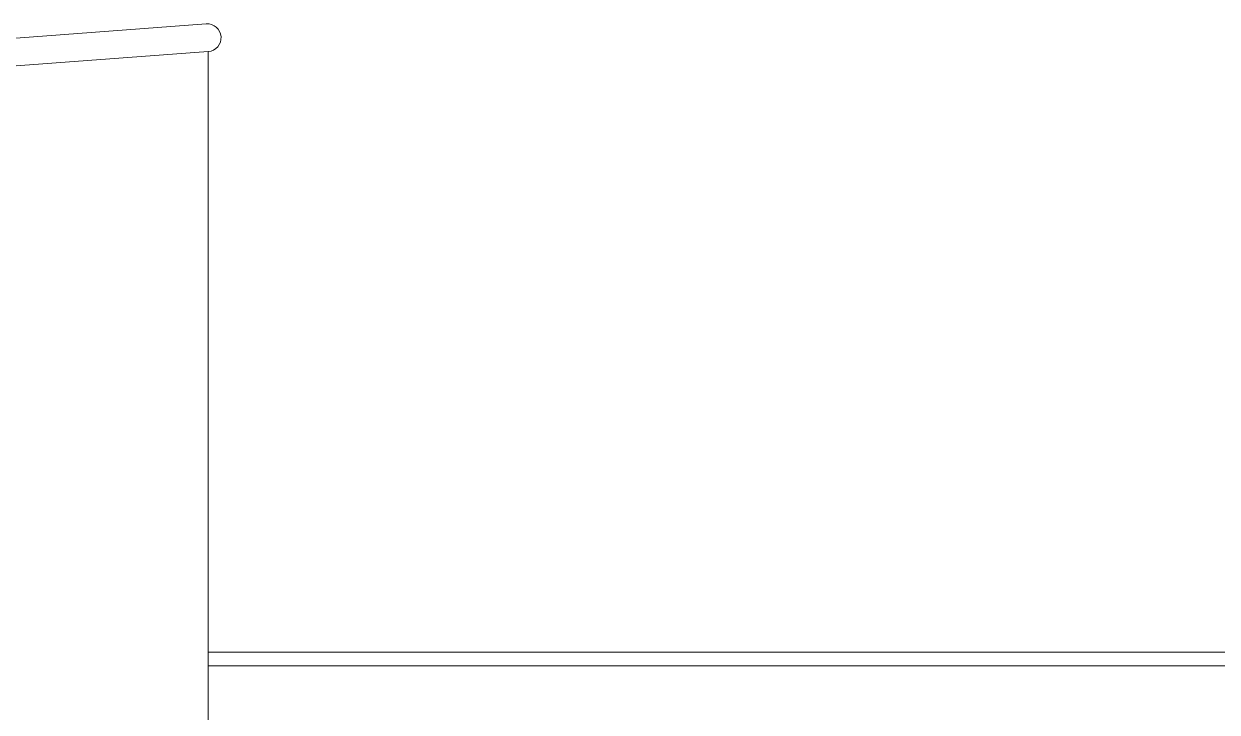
# Model space of a CAD drawing. Header units: inches. Extents: x 0 to 109, y 0 to 144.
# Drawn here: x 40.76 to 53.68, y 36.58 to 44.03 of the extents above; entities that cross this region are included whole.
import ezdxf

# ---------------------------------------------------------------- set-up
doc = ezdxf.new("R2010")
doc.units = ezdxf.units.IN
doc.header["$MEASUREMENT"] = 0
doc.layers.add('M_ELEV 2', color=251, linetype='Continuous', lineweight=15)

msp = doc.modelspace()

# ---------------------------------------------------------------- linework, layer by layer
at = {"layer": 'M_ELEV 2'}
for p, q in [((42.739, 44.03), (22.714, 42.531)), ((42.761, 43.732), (22.736, 42.232)), ((42.761, 43.732), (42.761, 29.732)), ((96.472, 37.232), (42.761, 37.232)), ((73.542, 37.082), (42.761, 37.082))]:
    msp.add_line(p, q, dxfattribs=at)
msp.add_arc((42.75, 43.881), 0.15, 274.2814, 94.2814, dxfattribs=at)

doc.saveas('drawing.dxf')
